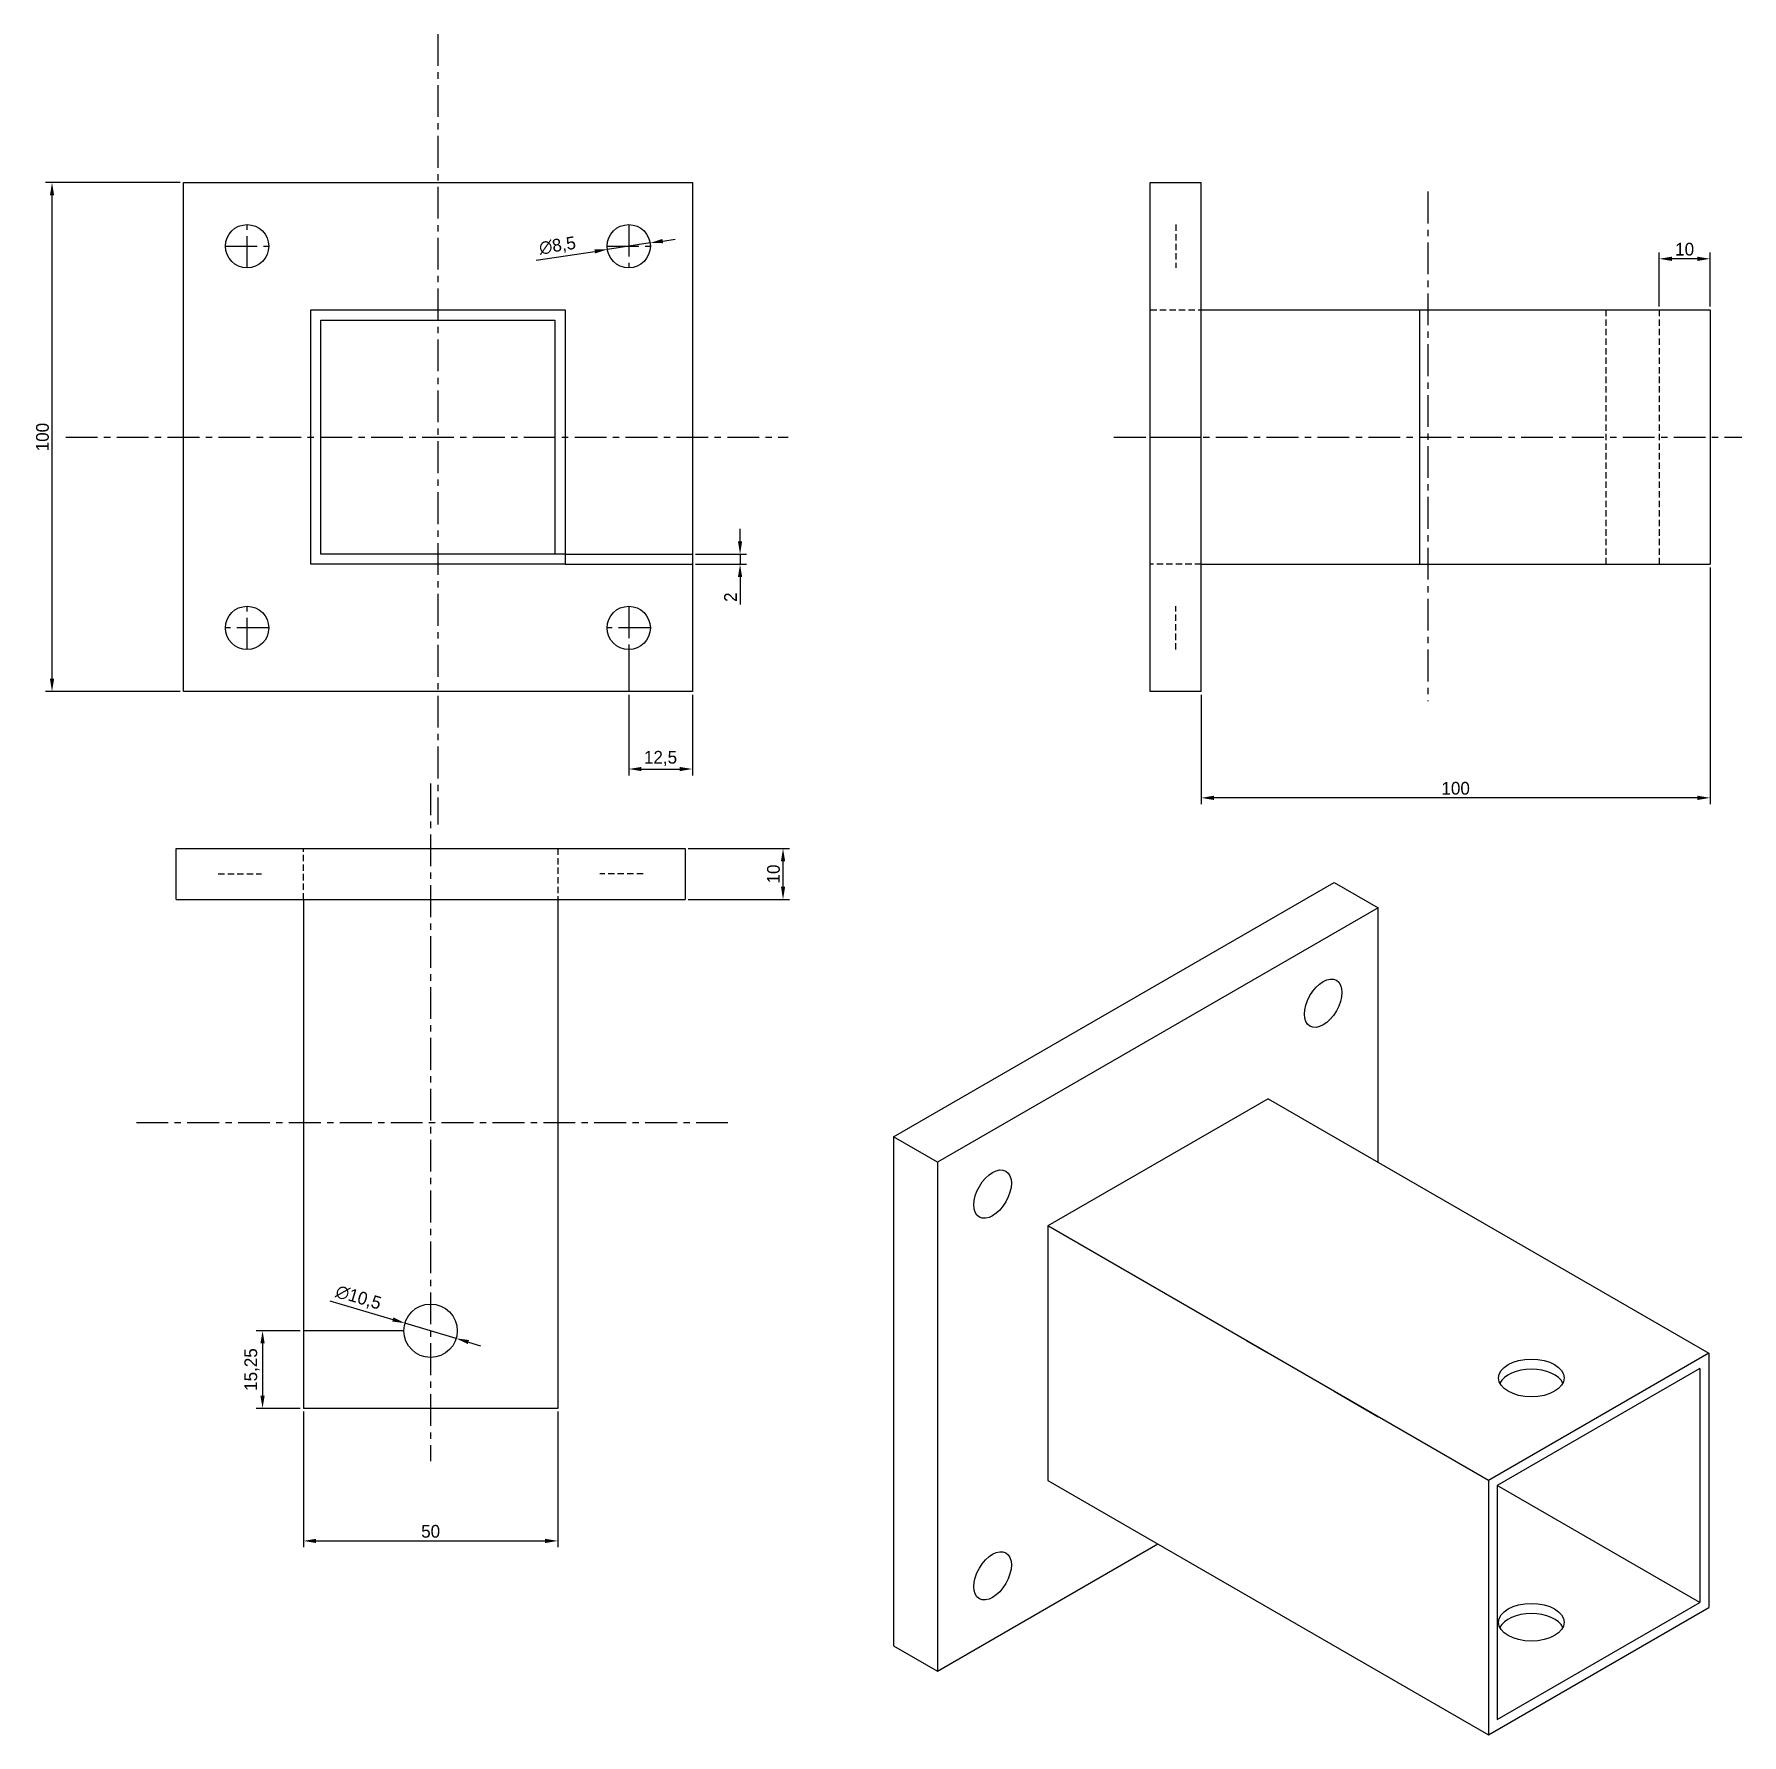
# Model space of a CAD drawing. Extents: x 161 to 496, y 7 to 342.
import ezdxf

# ---------------------------------------------------------------- set-up
doc = ezdxf.new("R2010")
doc.units = 0
doc.header["$LTSCALE"] = 5
doc.header["$MEASUREMENT"] = 0
doc.header["$PDMODE"] = 3
doc.linetypes.add('CENTER', pattern=[2, 1.25, -0.25, 0.25, -0.25])
doc.linetypes.add('HIDDEN', pattern=[0.375, 0.25, -0.125])
doc.layers.get('Defpoints').update_dxf_attribs({"linetype": 'CONTINUOUS'})
doc.layers.add('Arestas Invisiveis', color=8, linetype='HIDDEN', lineweight=25)
doc.layers.add('Cotas', color=1, linetype='CONTINUOUS', lineweight=25)
doc.layers.add('CENTRO', color=2, linetype='CENTER')
doc.layers.add('CONTORNO', color=7, linetype='CONTINUOUS')
doc.dimstyles.new('ISO-25', dxfattribs={"dimtxt": 2.5, "dimasz": 2.5, "dimexe": 1.25, "dimexo": 0.625, "dimtad": 1, "dimtxsty": 'Standard', "dimcen": 2.5, "dimadec": 0, "dimazin": 0, "dimtfac": 1, "dimtmove": 0, "dimatfit": 3, "dimfxl": 1, "dimarcsym": 0})

# ---------------------------------------------------------------- blocks, each defined once
blk = doc.blocks.new('*D11')
at = {"layer": 'Cotas', "color": 0, "lineweight": -2, "transparency": 16777216}
for p, q in [((189.49, 312.37), (163.03, 312.37)), ((164.28, 214.87), (164.28, 309.87)), ((189.49, 212.37), (163.03, 212.37))]:
    blk.add_line(p, q, dxfattribs=at)
at = {"layer": 'Cotas', "color": 0, "transparency": 16777216}
for points in [[(163.87, 309.87), (164.7, 309.87), (164.28, 312.37)], [(163.87, 214.87), (164.7, 214.87), (164.28, 212.37)]]:
    blk.add_solid(points, dxfattribs=at)
at = {"layer": 'Defpoints', "color": 0, "transparency": 16777216}
for p in [(164.28, 312.37), (190.11, 312.37), (190.11, 212.37)]:
    blk.add_point(p, dxfattribs=at)
at = {"layer": 'Cotas', "color": 0, "transparency": 16777216, "insert": (162.41, 262.37), "char_height": 2.5, "attachment_point": 5, "rotation": 90}
blk.add_mtext('100', dxfattribs=at)
blk = doc.blocks.new('*D12')
at = {"layer": 'Cotas', "color": 0, "lineweight": -2, "transparency": 16777216}
for p, q in [((259.4, 297.11), (270.94, 298.86)), ((281.81, 300.51), (273.41, 299.24)), ((284.28, 300.88), (286.76, 301.26))]:
    blk.add_line(p, q, dxfattribs=at)
at = {"layer": 'Cotas', "color": 0, "transparency": 16777216}
for points in [[(270.87, 299.27), (271, 298.45), (273.41, 299.24)], [(284.22, 301.3), (284.35, 300.47), (281.81, 300.51)]]:
    blk.add_solid(points, dxfattribs=at)
at = {"layer": 'Defpoints', "color": 0, "transparency": 16777216}
for p in [(273.41, 299.24), (281.81, 300.51)]:
    blk.add_point(p, dxfattribs=at)
at = {"layer": 'Cotas', "color": 0, "transparency": 16777216, "insert": (263.62, 299.86), "char_height": 2.5, "attachment_point": 5, "rotation": 8.6125}
blk.add_mtext('∅8,5', dxfattribs=at)
blk = doc.blocks.new('*D13')
at = {"layer": 'Cotas', "color": 0, "lineweight": -2, "transparency": 16777216}
for p, q in [((490.11, 236.75), (490.11, 190.23)), ((390.11, 211.75), (390.11, 190.23)), ((487.61, 191.48), (392.61, 191.48))]:
    blk.add_line(p, q, dxfattribs=at)
at = {"layer": 'Cotas', "color": 0, "transparency": 16777216}
for points in [[(392.61, 191.9), (392.61, 191.06), (390.11, 191.48)], [(487.61, 191.9), (487.61, 191.06), (490.11, 191.48)]]:
    blk.add_solid(points, dxfattribs=at)
at = {"layer": 'Defpoints', "color": 0, "transparency": 16777216}
for p in [(490.11, 237.37), (390.11, 212.37), (390.11, 191.48)]:
    blk.add_point(p, dxfattribs=at)
at = {"layer": 'Cotas', "color": 0, "transparency": 16777216, "insert": (440.11, 193.35), "char_height": 2.5, "attachment_point": 5}
blk.add_mtext('100', dxfattribs=at)
blk = doc.blocks.new('*D14')
at = {"layer": 'Cotas', "color": 0, "lineweight": -2, "transparency": 16777216}
for p, q in [((289.3, 181.52), (309.18, 181.52)), ((307.93, 174.02), (307.93, 179.02)), ((289.3, 171.52), (309.18, 171.52))]:
    blk.add_line(p, q, dxfattribs=at)
at = {"layer": 'Cotas', "color": 0, "transparency": 16777216}
for points in [[(307.52, 179.02), (308.35, 179.02), (307.93, 181.52)], [(307.52, 174.02), (308.35, 174.02), (307.93, 171.52)]]:
    blk.add_solid(points, dxfattribs=at)
at = {"layer": 'Defpoints', "color": 0, "transparency": 16777216}
for p in [(288.68, 181.52), (307.93, 181.52), (288.68, 171.52)]:
    blk.add_point(p, dxfattribs=at)
at = {"layer": 'Cotas', "color": 0, "transparency": 16777216, "insert": (306.06, 176.52), "char_height": 2.5, "attachment_point": 5, "rotation": 90}
blk.add_mtext('10', dxfattribs=at)
blk = doc.blocks.new('*D15')
at = {"layer": 'Cotas', "color": 0, "lineweight": -2, "transparency": 16777216}
for p, q in [((218.87, 92.68), (231.25, 88.99)), ((243.71, 85.27), (233.64, 88.27)), ((246.1, 84.55), (248.5, 83.84))]:
    blk.add_line(p, q, dxfattribs=at)
at = {"layer": 'Cotas', "color": 0, "transparency": 16777216}
for points in [[(231.37, 89.39), (231.13, 88.59), (233.64, 88.27)], [(246.22, 84.95), (245.98, 84.16), (243.71, 85.27)]]:
    blk.add_solid(points, dxfattribs=at)
at = {"layer": 'Defpoints', "color": 0, "transparency": 16777216}
for p in [(233.64, 88.27), (243.71, 85.27)]:
    blk.add_point(p, dxfattribs=at)
at = {"layer": 'Cotas', "color": 0, "transparency": 16777216, "insert": (224.46, 93.19), "char_height": 2.5, "attachment_point": 5, "rotation": 343.3771}
blk.add_mtext('∅10,5', dxfattribs=at)
blk = doc.blocks.new('*D16')
at = {"layer": 'Cotas', "color": 0, "lineweight": -2, "transparency": 16777216}
for p, q in [((213.68, 70.9), (213.68, 44.23)), ((263.68, 70.9), (263.68, 44.23)), ((216.18, 45.48), (261.18, 45.48))]:
    blk.add_line(p, q, dxfattribs=at)
at = {"layer": 'Cotas', "color": 0, "transparency": 16777216}
for points in [[(216.18, 45.89), (216.18, 45.06), (213.68, 45.48)], [(261.18, 45.89), (261.18, 45.06), (263.68, 45.48)]]:
    blk.add_solid(points, dxfattribs=at)
at = {"layer": 'Defpoints', "color": 0, "transparency": 16777216}
for p in [(213.68, 71.52), (263.68, 71.52), (263.68, 45.48)]:
    blk.add_point(p, dxfattribs=at)
at = {"layer": 'Cotas', "color": 0, "transparency": 16777216, "insert": (238.68, 47.35), "char_height": 2.5, "attachment_point": 5}
blk.add_mtext('50', dxfattribs=at)
blk = doc.blocks.new('*D17')
at = {"layer": 'Cotas', "color": 0, "lineweight": -2, "transparency": 16777216}
for p, q in [((277.61, 211.75), (277.61, 195.9)), ((290.11, 211.75), (290.11, 195.9)), ((280.11, 197.15), (287.61, 197.15))]:
    blk.add_line(p, q, dxfattribs=at)
at = {"layer": 'Cotas', "color": 0, "transparency": 16777216}
for points in [[(280.11, 197.56), (280.11, 196.73), (277.61, 197.15)], [(287.61, 197.56), (287.61, 196.73), (290.11, 197.15)]]:
    blk.add_solid(points, dxfattribs=at)
at = {"layer": 'Defpoints', "color": 0, "transparency": 16777216}
for p in [(277.61, 212.37), (290.11, 212.37), (290.11, 197.15)]:
    blk.add_point(p, dxfattribs=at)
at = {"layer": 'Cotas', "color": 0, "transparency": 16777216, "insert": (283.86, 199.23), "char_height": 2.5, "attachment_point": 5}
blk.add_mtext('12,5', dxfattribs=at)
blk = doc.blocks.new('*D18')
at = {"layer": 'Cotas', "color": 0, "lineweight": -2, "transparency": 16777216}
for p, q in [((213.05, 86.77), (204.4, 86.77)), ((205.65, 84.27), (205.65, 74.02)), ((213.05, 71.52), (204.4, 71.52))]:
    blk.add_line(p, q, dxfattribs=at)
at = {"layer": 'Cotas', "color": 0, "transparency": 16777216}
for points in [[(205.23, 84.27), (206.07, 84.27), (205.65, 86.77)], [(205.23, 74.02), (206.07, 74.02), (205.65, 71.52)]]:
    blk.add_solid(points, dxfattribs=at)
at = {"layer": 'Defpoints', "color": 0, "transparency": 16777216}
for p in [(213.68, 86.77), (205.65, 71.52), (213.68, 71.52)]:
    blk.add_point(p, dxfattribs=at)
at = {"layer": 'Cotas', "color": 0, "transparency": 16777216, "insert": (203.57, 79.15), "char_height": 2.5, "attachment_point": 5, "rotation": 90}
blk.add_mtext('15,25', dxfattribs=at)
blk = doc.blocks.new('*D19')
at = {"layer": 'Cotas', "color": 0, "lineweight": -2, "transparency": 16777216}
for p, q in [((480.11, 288), (480.11, 298.65)), ((487.61, 297.4), (482.61, 297.4)), ((490.11, 288), (490.11, 298.65))]:
    blk.add_line(p, q, dxfattribs=at)
at = {"layer": 'Cotas', "color": 0, "transparency": 16777216}
for points in [[(482.61, 297.82), (482.61, 296.98), (480.11, 297.4)], [(487.61, 297.82), (487.61, 296.98), (490.11, 297.4)]]:
    blk.add_solid(points, dxfattribs=at)
at = {"layer": 'Defpoints', "color": 0, "transparency": 16777216}
for p in [(480.11, 297.4), (480.11, 287.37), (490.11, 287.37)]:
    blk.add_point(p, dxfattribs=at)
at = {"layer": 'Cotas', "color": 0, "transparency": 16777216, "insert": (485.11, 299.28), "char_height": 2.5, "attachment_point": 5}
blk.add_mtext('10', dxfattribs=at)
blk = doc.blocks.new('*D20')
at = {"layer": 'Cotas', "color": 0, "lineweight": -2, "transparency": 16777216}
for p, q in [((299.49, 241.87), (299.49, 244.37)), ((290.74, 239.37), (300.74, 239.37)), ((299.49, 239.37), (299.49, 237.37)), ((290.74, 237.37), (300.74, 237.37)), ((299.49, 234.87), (299.49, 229.46))]:
    blk.add_line(p, q, dxfattribs=at)
at = {"layer": 'Cotas', "color": 0, "transparency": 16777216}
for points in [[(299.07, 241.87), (299.9, 241.87), (299.49, 239.37)], [(299.07, 234.87), (299.9, 234.87), (299.49, 237.37)]]:
    blk.add_solid(points, dxfattribs=at)
at = {"layer": 'Defpoints', "color": 0, "transparency": 16777216}
for p in [(290.11, 239.37), (290.11, 237.37), (299.49, 237.37)]:
    blk.add_point(p, dxfattribs=at)
at = {"layer": 'Cotas', "color": 0, "transparency": 16777216, "insert": (297.61, 230.91), "char_height": 2.5, "attachment_point": 5, "rotation": 90}
blk.add_mtext('2', dxfattribs=at)

msp = doc.modelspace()

# ---------------------------------------------------------------- linework, layer by layer
at = {"layer": 'Arestas Invisiveis'}
for p, q in [((385.11, 304.122), (385.11, 295.622)), ((380.11, 287.372), (390.11, 287.372)), ((469.61, 287.372), (469.61, 237.372)), ((480.11, 287.372), (480.11, 237.372)), ((390.11, 237.372), (380.11, 237.372)), ((385.11, 220.622), (385.11, 229.122)), ((213.675, 171.521), (213.675, 181.521)), ((263.675, 181.521), (263.675, 171.521)), ((196.925, 176.521), (205.425, 176.521)), ((280.425, 176.521), (271.925, 176.521))]:
    msp.add_line(p, q, dxfattribs=at)
at = {"layer": 'CENTRO'}
for p, q in [((240.11, 341.542), (240.11, 186.266)), ((434.657, 310.607), (434.657, 210.509)), ((202.61, 295.622), (202.61, 304.122)), ((277.61, 304.122), (277.61, 295.622)), ((198.36, 299.872), (206.86, 299.872)), ((273.36, 299.872), (281.86, 299.872)), ((166.991, 262.372), (308.968, 262.372)), ((372.966, 262.372), (496.349, 262.372)), ((202.61, 220.622), (202.61, 229.122)), ((277.61, 229.122), (277.61, 220.622)), ((206.86, 224.872), (198.36, 224.872)), ((281.86, 224.872), (273.36, 224.872)), ((238.675, 194.309), (238.675, 61.118)), ((180.849, 127.714), (297.809, 127.714))]:
    msp.add_line(p, q, dxfattribs=at)
at = {"layer": 'CONTORNO'}
for p, q in [((190.11, 212.372), (190.11, 312.372)), ((190.11, 312.372), (290.11, 312.372)), ((290.11, 312.372), (290.11, 212.372)), ((380.11, 212.372), (380.11, 312.372)), ((380.11, 312.372), (390.11, 312.372)), ((390.11, 212.372), (390.11, 312.372)), ((215.11, 237.372), (215.11, 287.372)), ((215.11, 287.372), (265.11, 287.372)), ((217.11, 285.372), (263.11, 285.372)), ((217.11, 239.372), (217.11, 285.372)), ((263.11, 285.372), (263.11, 239.372)), ((265.11, 287.372), (265.11, 237.372)), ((390.11, 287.372), (490.11, 287.372)), ((432.977, 287.372), (432.977, 237.372)), ((490.11, 287.372), (490.11, 237.372)), ((380.11, 262.372), (390.11, 262.372)), ((263.11, 239.372), (217.11, 239.372)), ((265.11, 237.372), (215.11, 237.372)), ((390.11, 237.372), (490.11, 237.372)), ((290.11, 212.372), (190.11, 212.372)), ((390.11, 212.372), (380.11, 212.372)), ((188.675, 171.521), (188.675, 181.521)), ((188.675, 181.521), (288.675, 181.521)), ((288.675, 181.521), (288.675, 171.521)), ((329.633, 124.874), (416.236, 174.874)), ((416.236, 174.874), (424.896, 169.874)), ((188.675, 171.521), (288.675, 171.521)), ((213.675, 171.521), (213.675, 71.521)), ((263.675, 171.521), (263.675, 71.521)), ((424.896, 169.874), (338.294, 119.874)), ((424.896, 119.874), (424.896, 169.874)), ((403.245, 132.374), (359.944, 107.374)), ((403.245, 132.374), (489.848, 82.374)), ((338.294, 119.874), (329.633, 124.874)), ((329.633, 124.874), (329.633, 24.874)), ((338.294, 119.874), (338.294, 19.874)), ((359.944, 107.374), (359.944, 57.374)), ((446.547, 57.374), (359.944, 107.374)), ((398.915, 84.874), (403.245, 82.374)), ((403.245, 82.374), (403.245, 82.374)), ((489.848, 82.374), (446.547, 57.374)), ((489.848, 82.374), (489.848, 32.374)), ((488.116, 79.374), (448.279, 56.374)), ((488.116, 79.374), (488.116, 33.374)), ((416.236, 74.874), (424.896, 69.874)), ((263.675, 71.521), (213.675, 71.521)), ((424.896, 69.874), (424.896, 69.874)), ((359.944, 57.374), (446.547, 7.374)), ((446.547, 57.374), (446.547, 7.374)), ((448.279, 56.374), (448.279, 10.374)), ((488.116, 33.374), (448.279, 56.374)), ((338.294, 19.874), (381.595, 44.874)), ((446.547, 7.374), (489.848, 32.374)), ((448.279, 10.374), (488.116, 33.374)), ((329.633, 24.874), (338.294, 19.874))]:
    msp.add_line(p, q, dxfattribs=at)
for centre, radius in [((202.61, 299.872), 4.25), ((277.61, 299.872), 4.25), ((202.61, 224.872), 4.25), ((277.61, 224.872), 4.25), ((238.675, 86.771), 5.25)]:
    msp.add_circle(centre, radius, dxfattribs=at)
for centre, major_axis in [((414.071, 151.124), (-2.603, -4.508)), ((349.119, 113.624), (-2.603, -4.508)), ((454.99, 77.499), (-6.43, 0)), ((349.119, 38.624), (-2.603, -4.508)), ((454.99, 29.499), (-6.43, 0))]:
    msp.add_ellipse(centre, major_axis=major_axis, ratio=0.5773503, dxfattribs=at)
for centre in [(454.99, 75.499), (454.99, 75.499), (454.99, 27.499)]:
    msp.add_ellipse(centre, major_axis=(-6.43, 0), ratio=0.5773503, start_param=3.4143356, end_param=6.0104424, dxfattribs=at)
at = {"layer": 'Cotas'}
for p, q in [((265.11, 239.372), (263.11, 239.372)), ((265.11, 239.372), (290.11, 239.372)), ((265.11, 237.372), (290.11, 237.372)), ((277.61, 220.622), (277.61, 212.372)), ((233.425, 86.771), (213.675, 86.771))]:
    msp.add_line(p, q, dxfattribs=at)

# ---------------------------------------------------------------- dimensions: what is measured, and where the dimension line sits
for base, p1, p2, picture, middle in [((164.285, 312.372), (190.11, 212.372), (190.11, 312.372), '*D11', (162.41, 262.372)), ((299.486, 237.372), (290.11, 239.372), (290.11, 237.372), '*D20', (297.611, 230.914)), ((307.934, 181.521), (288.675, 171.521), (288.675, 181.521), '*D14', (306.059, 176.521)), ((205.65, 71.521), (213.675, 86.771), (213.675, 71.521), '*D18', (203.566, 79.146))]:
    dim = msp.add_linear_dim(base=base, p1=p1, p2=p2, angle=90, dimstyle='ISO-25', dxfattribs=at)
    dim.commit()
    dim.dimension.update_dxf_attribs({"geometry": picture, "text_midpoint": middle})
for p1, p2, picture, middle in [((281.812, 300.509), (273.408, 299.236), '*D12', (263.621, 299.861)), ((243.706, 85.27), (233.645, 88.273), '*D15', (224.459, 93.19))]:
    dim = msp.add_diameter_dim_2p(p1=p1, p2=p2, dimstyle='ISO-25', dxfattribs=at)
    dim.commit()
    dim.dimension.update_dxf_attribs({"geometry": picture, "text_midpoint": middle})
for base, p1, p2, picture, middle in [((480.11, 297.401), (490.11, 287.372), (480.11, 287.372), '*D19', (485.11, 299.276)), ((390.11, 191.478), (490.11, 237.372), (390.11, 212.372), '*D13', (440.11, 193.353)), ((290.11, 197.147), (277.61, 212.372), (290.11, 212.372), '*D17', (283.86, 199.231)), ((263.675, 45.476), (213.675, 71.521), (263.675, 71.521), '*D16', (238.675, 47.351))]:
    dim = msp.add_linear_dim(base=base, p1=p1, p2=p2, dimstyle='ISO-25', dxfattribs=at)
    dim.commit()
    dim.dimension.update_dxf_attribs({"geometry": picture, "text_midpoint": middle})

doc.saveas('drawing.dxf')
